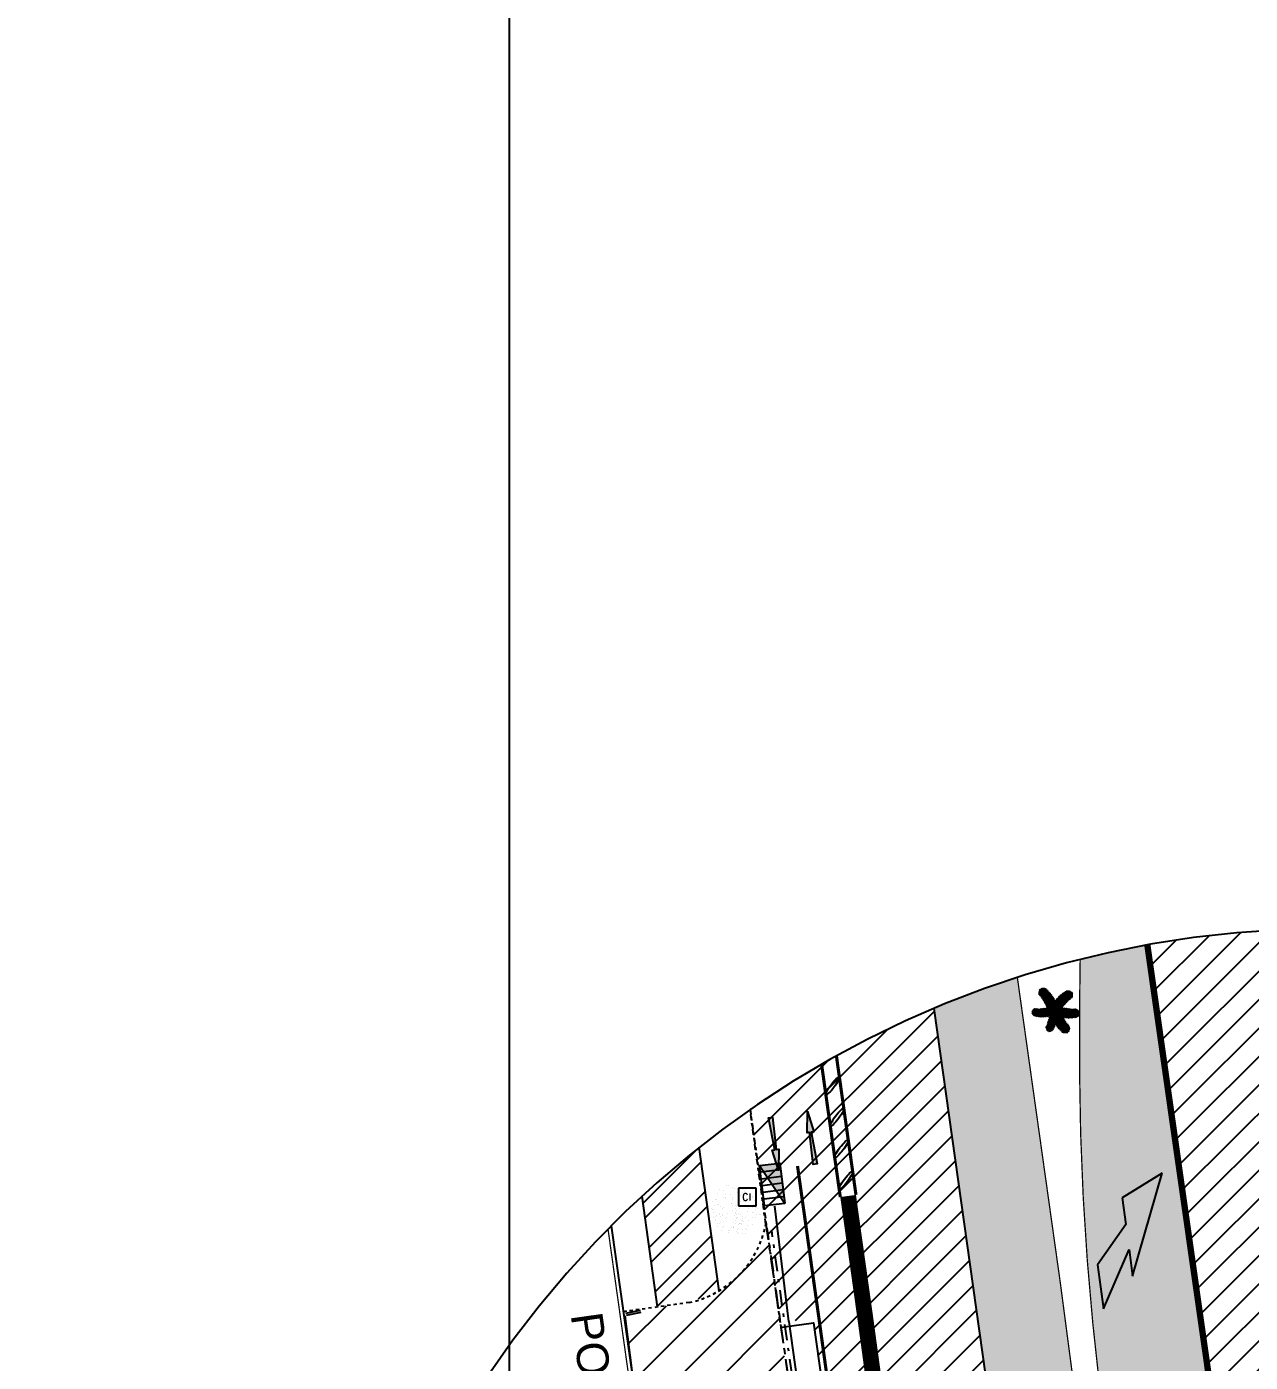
# Model space of a CAD drawing. Extents: x 352140 to 354978, y 6304672 to 6307963.
# Drawn here: x 352684.76 to 352723.38, y 6306057.68 to 6306099.85 of the extents above; entities that cross this region are included whole.
import ezdxf

# ---------------------------------------------------------------- set-up
doc = ezdxf.new("R2010")
doc.units = 0
for name, pattern in [('1-1', [2, 1, -1]), ('3-5', [8, 3, -5]), ('CENTER', [50.8, 31.75, -6.35, 6.35, -6.35]), ('CONTINUA', [0]), ('DASHDOT', [1, 0.5, -0.25, 0, -0.25]), ('DASHED', [19.05, 12.7, -6.35]), ('HIDDEN', [9.525, 6.35, -3.175]), ('JPG_DASHDOT', [1, 0.5, -0.25, 0, -0.25]), ('PHANTOM2', [1.25, 0.625, -0.125, 0.125, -0.125, 0.125, -0.125])]:
    doc.linetypes.add(name, pattern=pattern)
doc.layers.get('0').update_dxf_attribs({"linetype": 'CONTINUOUS'})
for name, color, linetype in [('00_Demarcacion Existente', 252, 'CONTINUOUS'), ('02_Geo ext_Acotamiento', 7, 'CONTINUOUS'), ('1-ACCESOS', 212, 'CONTINUOUS'), ('1-coordenadas', 8, 'CONTINUOUS'), ('1-SOLERA REBAJADA', 7, 'CONTINUOUS'), ('1-TEXTOS', 7, 'CONTINUOUS'), ('2-ACHURADO PAVIMENTO HORMIGON 3', 8, 'CONTINUOUS'), ('jpg-SOLERAS', 2, 'DASHDOT'), ('LE_proyección abajo', 4, 'HIDDEN'), ('Lot_00-LINEA CIERRO', 220, 'CONTINUOUS'), ('Lot_00-LINEA OFICIAL', 5, 'CONTINUOUS'), ('Lot_ACERAS', 252, 'CONTINUOUS'), ('Lot_ARBOL', 252, 'CONTINUOUS'), ('Lot_ET 2_ 3-PAV EXT SOLERAS PLINTO 15', 1, 'CONTINUOUS'), ('Lot_ET1_ 8-DEM EXT CICLOVIA SEPARADOR', 210, 'CONTINUOUS'), ('Lot_ET1_ 8-DEM EXT DEMARCACION CICLOVIA', 210, 'CONTINUOUS'), ('Lot_EXISTENTE', 252, 'CONTINUOUS'), ('Lot_jpg-SOLERAS', 7, 'DASHDOT'), ('Lot_LINEA-CIERROS', 2, 'CONTINUOUS'), ('Lot_PALMERA', 252, 'CONTINUOUS'), ('Lot_SOL.REBAJADAS', 7, 'HIDDEN'), ('Lot_SOLERAS', 2, 'DASHDOT'), ('Lot_TOPO-HATCH HORMIGON', 250, 'CONTINUOUS'), ('Lot_TOPO-hatch veredas', 250, 'CONTINUOUS'), ('TOP-URB-SOLERAS', 2, 'JPG_DASHDOT'), ('Z-CR', 253, 'CONTINUOUS')]:
    doc.layers.add(name, color=color, linetype=linetype)
doc.styles.add('A', font='arial.ttf', dxfattribs={"height": 2})
doc.styles.add('ROMANS', font='romans.shx', dxfattribs={"width": 0.75})
doc.dimstyles.new('Principal', dxfattribs={"dimscale": 0, "dimtxt": 2, "dimasz": 2, "dimexe": 1, "dimexo": 1, "dimtad": 1, "dimrnd": 0.05, "dimzin": 1, "dimtxsty": 'ROMANS', "dimcen": 2.5, "dimclrt": 2, "dimaunit": 2, "dimadec": 0, "dimazin": 0, "dimtfac": 1, "dimtmove": 0, "dimatfit": 3, "dimfxl": 1, "dimfxlon": 1, "dimarcsym": 0})
pattern_1 = [(45, (-167.09345, -618.2675), (-0.449012806053, 0.449012806053), [])]

# ---------------------------------------------------------------- blocks, each defined once
blk = doc.blocks.new('COORDENADAS')
at = {"layer": '1-coordenadas'}
blk.add_line((520, -900.625), (520, -0.625), dxfattribs=at)
blk = doc.blocks.new('CR')
at = {"layer": 'Z-CR', "color": 9, "true_color": 0xbdbdbd}
for p, q in [((-1.12, 1.12), (-1.12, -1.12)), ((1.12, 1.12), (-1.12, 1.12)), ((1.12, -1.12), (1.12, 1.12)), ((-1.12, -1.12), (1.12, -1.12))]:
    blk.add_line(p, q, dxfattribs=at)
at = {"layer": 'Z-CR', "color": 9, "true_color": 0xbdbdbd, "style": 'ROMANS'}
blk.add_text('CI', height=0.9, dxfattribs=at).set_placement((-0.65, -0.45))
blk = doc.blocks.new('Lot_SUM')
h = blk.add_hatch(color=256)
h.paths.add_polyline_path([(-0.427, -0.32), (-0.427, -0.213), (-0.64, -0.32)])
h.paths.add_polyline_path([(-0.213, -0.107), (-0.427, -0.213), (-0.427, -0.32), (-0.213, -0.32)])
h.paths.add_polyline_path([(0, -0.32), (0, 0), (-0.213, -0.107), (-0.213, -0.32)])
h.paths.add_polyline_path([(0.213, 0.107), (0, 0), (0, -0.32), (0.213, -0.32)])
h.paths.add_polyline_path([(0.213, -0.32), (0.427, -0.32), (0.427, 0.213), (0.213, 0.107)])
h.paths.add_polyline_path([(0.64, 0.32), (0.427, 0.213), (0.427, -0.32), (0.64, -0.32)])
for p, q in [((0.64, 0.32), (-0.64, -0.32)), ((-0.427, -0.32), (-0.427, 0.32)), ((-0.213, -0.32), (-0.213, 0.32)), ((0, -0.32), (0, 0.32)), ((0.213, -0.32), (0.213, 0.32)), ((0.427, -0.32), (0.427, 0.32))]:
    blk.add_line(p, q)
blk.add_lwpolyline([(-0.64, -0.32), (-0.64, 0.32), (0.64, 0.32), (0.64, -0.32)], close=True)
blk = doc.blocks.new('Lot_CG_T25')
for p, q in [((-0.0405, 0.0882), (-0.0668, 0.0961)), ((-0.0361, 0.0808), (-0.0659, 0.0914)), ((-0.0433, 0.0927), (-0.0649, 0.1007)), ((-0.0337, 0.0766), (-0.0635, 0.0876)), ((-0.0466, 0.0977), (-0.0634, 0.1056)), ((-0.0303, 0.0701), (-0.0611, 0.0836)), ((-0.0511, 0.1042), (-0.0598, 0.1113)), ((-0.0278, 0.0651), (-0.0584, 0.0788)), ((-0.025, 0.059), (-0.055, 0.0724)), ((-0.0517, 0.1047), (-0.0532, 0.1167)), ((-0.0485, 0.1005), (-0.0461, 0.1192)), ((-0.0451, 0.0955), (-0.0408, 0.1196)), ((-0.0426, 0.0917), (-0.0351, 0.1186)), ((-0.0395, 0.0866), (-0.0317, 0.1172)), ((-0.0368, 0.082), (-0.0263, 0.114)), ((-0.0335, 0.0761), (-0.0221, 0.1088)), ((-0.0306, 0.0707), (-0.0182, 0.1035)), ((-0.0292, 0.0679), (-0.0141, 0.0975)), ((-0.026, 0.0611), (-0.0112, 0.0929)), ((-0.0234, 0.0554), (-0.0088, 0.089)), ((-0.021, 0.0498), (-0.0058, 0.0837)), ((-0.0181, 0.0424), (-0.0034, 0.0792)), ((-0.0157, 0.0357), (-0.0003, 0.0729)), ((-0.0135, 0.0289), (0.0022, 0.0673)), ((0.0306, 0.0303), (0.0363, 0.0665)), ((0.0356, 0.0344), (0.0416, 0.0699)), ((0.0414, 0.0387), (0.0456, 0.0722)), ((0.0459, 0.042), (0.0505, 0.0749)), ((0.0506, 0.0452), (0.0542, 0.0768)), ((0.0563, 0.0489), (0.0586, 0.079)), ((0.0587, 0.0504), (0.0646, 0.0817)), ((0.0635, 0.0532), (0.0702, 0.0839)), ((0.0688, 0.0562), (0.0759, 0.086)), ((0.0731, 0.0585), (0.0817, 0.0859)), ((0.078, 0.0609), (0.0849, 0.0853)), ((0.0818, 0.0627), (0.0899, 0.0834)), ((0.0867, 0.065), (0.0938, 0.0806)), ((0.0906, 0.0666), (0.1007, 0.0679)), ((0.0912, 0.0667), (0.0981, 0.0753)), ((-0.1018, 0.0081), (-0.1159, 0.0018)), ((-0.1058, 0.0096), (-0.1156, 0.008)), ((-0.0971, 0.0066), (-0.115, -0.0024)), ((-0.1053, 0.0093), (-0.1129, 0.0145)), ((-0.0935, 0.0055), (-0.1129, -0.0066)), ((-0.0888, 0.0042), (-0.111, -0.009)), ((-0.0991, 0.0072), (-0.1092, 0.0186)), ((-0.0845, 0.0031), (-0.1072, -0.0125)), ((-0.0945, 0.0058), (-0.1058, 0.0209)), ((-0.0903, 0.0046), (-0.1025, 0.0234)), ((-0.0792, 0.0019), (-0.1022, -0.0145)), ((-0.0834, 0.0029), (-0.0987, 0.0238)), ((-0.0743, 0.0009), (-0.0971, -0.0164)), ((-0.0796, 0.002), (-0.0951, 0.0228)), ((-0.0718, 0.0004), (-0.0915, -0.0183)), ((-0.0738, 0.0008), (-0.0914, 0.0218)), ((-0.0692, 0), (-0.087, 0.0208)), ((-0.0638, -0.0008), (-0.0813, 0.0196)), ((-0.0588, -0.0015), (-0.0752, 0.0186)), ((-0.0545, -0.0019), (-0.0709, 0.018)), ((-0.0482, -0.0024), (-0.0675, 0.0177)), ((-0.0434, -0.0027), (-0.0631, 0.0173)), ((-0.0396, -0.0028), (-0.059, 0.017)), ((-0.0351, -0.0029), (-0.0556, 0.0169)), ((-0.0225, 0.0534), (-0.0517, 0.0657)), ((-0.0205, 0.0485), (-0.0496, 0.0609)), ((-0.031, -0.0029), (-0.0496, 0.0168)), ((-0.0177, 0.0412), (-0.0479, 0.057)), ((-0.0157, 0.0357), (-0.046, 0.052)), ((-0.0264, -0.0028), (-0.0451, 0.0168)), ((-0.0143, 0.0313), (-0.0442, 0.0473)), ((-0.0127, 0.0261), (-0.0429, 0.0433)), ((-0.0113, 0.0213), (-0.0407, 0.0364)), ((-0.0098, 0.0158), (-0.0393, 0.031)), ((-0.0222, -0.0026), (-0.0393, 0.0171)), ((-0.0086, 0.0109), (-0.0376, 0.0241)), ((-0.0075, 0.006), (-0.0363, 0.0181)), ((-0.0063, -0.0001), (-0.0353, 0.0125)), ((-0.0181, -0.0023), (-0.0343, 0.0175)), ((-0.0051, -0.0069), (-0.034, 0.0038)), ((-0.013, -0.0019), (-0.0297, 0.018)), ((-0.0037, 0.006), (-0.025, -0.016)), ((-0.0028, 0.0005), (-0.0234, -0.0261)), ((-0.0075, -0.0012), (-0.0225, 0.019)), ((-0.0119, 0.0235), (0.0054, 0.0594)), ((-0.0104, 0.0181), (0.0076, 0.0534)), ((-0.0092, 0.0134), (0.0101, 0.0456)), ((-0.0077, 0.0068), (0.012, 0.0387)), ((-0.0066, 0.0016), (0.0139, 0.0303)), ((-0.0057, -0.0033), (0.0153, 0.023)), ((0.0008, 0.001), (-0.0054, 0.0281)), ((-0.0047, -0.0089), (0.0167, 0.0129)), ((-0.0034, 0.004), (0.0257, -0.0063)), ((0.0042, 0.0049), (0.0005, 0.0352)), ((0.0021, 0.0024), (0.0295, -0.0031)), ((0.0028, -0.0015), (0.0264, 0.0136)), ((0.0073, 0.0082), (0.005, 0.0402)), ((0.0062, 0.0071), (0.0347, 0.0031)), ((0.0083, -0.0043), (0.0334, 0.0097)), ((0.0101, 0.0112), (0.0381, 0.0069)), ((0.0106, 0.0118), (0.0105, 0.0458)), ((0.0132, 0.0145), (0.042, 0.011)), ((0.0134, -0.0068), (0.038, 0.0074)), ((0.0149, 0.0162), (0.0153, 0.0502)), ((0.0165, 0.0177), (0.0466, 0.0155)), ((0.0176, -0.0087), (0.0431, 0.005)), ((0.018, 0.0192), (0.0209, 0.0551)), ((0.0202, 0.0213), (0.0502, 0.0189)), ((0.0218, 0.0227), (0.0254, 0.0587)), ((0.0218, -0.0105), (0.049, 0.0024)), ((0.0236, 0.0243), (0.0552, 0.0233)), ((0.0256, 0.0261), (0.0317, 0.0633)), ((0.0265, -0.0125), (0.0537, 0.0005)), ((0.0273, 0.0276), (0.0581, 0.0257)), ((0.0306, 0.0303), (0.0617, 0.0286)), ((0.0347, 0.0337), (0.0656, 0.0315)), ((0.0403, 0.038), (0.0687, 0.0337)), ((0.0442, 0.0408), (0.0727, 0.0364)), ((0.0488, 0.044), (0.0784, 0.0401)), ((0.0539, 0.0474), (0.0841, 0.0434)), ((0.0582, 0.0501), (0.0884, 0.0459)), ((0.0639, 0.0534), (0.0922, 0.0478)), ((0.0677, 0.0556), (0.0959, 0.0497)), ((0.0747, 0.0592), (0.0988, 0.0528)), ((0.079, 0.0614), (0.0996, 0.0573)), ((0.0839, 0.0637), (0.1007, 0.0618)), ((-0.0657, -0.0005), (-0.0872, -0.0195)), ((-0.0606, -0.0012), (-0.0836, -0.0205)), ((-0.0557, -0.0018), (-0.0787, -0.0216)), ((-0.0491, -0.0024), (-0.0746, -0.0224)), ((-0.0434, -0.0027), (-0.069, -0.0234)), ((-0.0375, -0.0029), (-0.064, -0.0241)), ((-0.0329, -0.0029), (-0.057, -0.0248)), ((-0.0309, -0.064), (-0.0552, -0.0731)), ((-0.0287, -0.0603), (-0.0528, -0.0695)), ((-0.0283, -0.0028), (-0.0519, -0.0251)), ((-0.0262, -0.0557), (-0.05, -0.0648)), ((-0.0241, -0.0514), (-0.0472, -0.0597)), ((-0.0223, -0.0477), (-0.0453, -0.0561)), ((-0.0244, -0.0027), (-0.0452, -0.0252)), ((-0.0199, -0.0423), (-0.0439, -0.0532)), ((-0.0181, -0.0381), (-0.0421, -0.0493)), ((-0.0168, -0.0348), (-0.0406, -0.0458)), ((-0.0154, -0.0308), (-0.0394, -0.0428)), ((-0.0188, -0.0024), (-0.0393, -0.0251)), ((-0.0141, -0.0272), (-0.0374, -0.0375)), ((-0.0127, -0.023), (-0.0361, -0.0335)), ((-0.0116, -0.0193), (-0.0345, -0.0282)), ((-0.0105, -0.0155), (-0.0332, -0.0236)), ((-0.0145, -0.002), (-0.0323, -0.0247)), ((-0.0093, -0.0109), (-0.0322, -0.0194)), ((-0.0311, -0.0645), (-0.0229, -0.0903)), ((-0.0081, -0.0057), (-0.0309, -0.0127)), ((-0.0299, -0.0624), (-0.0195, -0.0858)), ((-0.0271, -0.0573), (-0.017, -0.0825)), ((-0.0104, -0.0016), (-0.0262, -0.0241)), ((-0.0249, -0.053), (-0.015, -0.0795)), ((-0.0228, -0.0488), (-0.0125, -0.0755)), ((-0.0018, -0.0045), (-0.022, -0.0333)), ((-0.0203, -0.0431), (-0.0105, -0.0722)), ((-0.0006, -0.0097), (-0.0199, -0.0417)), ((-0.0181, -0.0381), (-0.0078, -0.0674)), ((-0.0058, -0.001), (-0.018, -0.0229)), ((0.001, -0.0163), (-0.018, -0.0486)), ((-0.0161, -0.033), (-0.0056, -0.0632)), ((0.0022, -0.0209), (-0.0154, -0.0564)), ((-0.0146, -0.0289), (-0.0028, -0.0573)), ((-0.0133, -0.0247), (-0.0009, -0.0527)), ((0.0038, -0.0263), (-0.0132, -0.0623)), ((-0.0121, -0.0212), (0.0013, -0.0468)), ((-0.0107, -0.0162), (0.0031, -0.0416)), ((0.0055, -0.0317), (-0.0099, -0.0702)), ((-0.0096, -0.0122), (0.005, -0.0352)), ((-0.0087, -0.0084), (0.0063, -0.0296)), ((-0.0077, -0.0042), (0.0079, -0.0219)), ((0.0077, -0.0384), (-0.0073, -0.0758)), ((0.0102, -0.0451), (-0.0042, -0.082)), ((-0.0021, -0.0027), (0.027, -0.0151)), ((0.0132, -0.0525), (-0.0017, -0.0865)), ((-0.0008, -0.0088), (0.0281, -0.0206)), ((0.0003, -0.0137), (0.0294, -0.0267)), ((0.0011, -0.0006), (0.0051, -0.0281)), ((0.0156, -0.0581), (0.0013, -0.0918)), ((0.0016, -0.0186), (0.0312, -0.0335)), ((0.0031, -0.0241), (0.0327, -0.0388)), ((0.0182, -0.0638), (0.0038, -0.0957)), ((0.0046, -0.0289), (0.035, -0.0458)), ((0.0057, -0.003), (0.0132, -0.0326)), ((0.0062, -0.0341), (0.0364, -0.0497)), ((0.0077, -0.0384), (0.0381, -0.0544)), ((0.0098, -0.0051), (0.0192, -0.0357)), ((0.0098, -0.044), (0.0402, -0.0594)), ((0.0126, -0.0512), (0.0418, -0.0632)), ((0.0141, -0.0071), (0.0264, -0.0389)), ((0.0147, -0.056), (0.044, -0.068)), ((0.0172, -0.0616), (0.0474, -0.0748)), ((0.0198, -0.0097), (0.0324, -0.0413)), ((0.0238, -0.0114), (0.0394, -0.0438)), ((0.0285, -0.0133), (0.0449, -0.0455)), ((0.0308, -0.0141), (0.0599, -0.0017)), ((0.0333, -0.0151), (0.0525, -0.0476)), ((0.0355, -0.0158), (0.0635, -0.0029)), ((0.0395, -0.0172), (0.0678, -0.0043)), ((0.0395, -0.0172), (0.0579, -0.0488)), ((0.0445, -0.0188), (0.0726, -0.0056)), ((0.0456, -0.0191), (0.0641, -0.0501)), ((0.0513, -0.0208), (0.0763, -0.0066)), ((0.0526, -0.0211), (0.0687, -0.0508)), ((0.056, -0.022), (0.081, -0.0077)), ((0.058, -0.0225), (0.0742, -0.0516)), ((0.0614, -0.0233), (0.0876, -0.009)), ((0.0635, -0.0238), (0.0784, -0.052)), ((0.0674, -0.0246), (0.0941, -0.0101)), ((0.0702, -0.0252), (0.0832, -0.0524)), ((0.0724, -0.0256), (0.099, -0.0107)), ((0.073, -0.0257), (0.0898, -0.0527)), ((0.0785, -0.0266), (0.0959, -0.0528)), ((0.079, -0.0267), (0.1032, -0.0112)), ((0.0833, -0.0273), (0.1074, -0.0116)), ((0.0845, -0.0274), (0.1019, -0.0527)), ((0.0893, -0.028), (0.1072, -0.0505)), ((0.0911, -0.0282), (0.1112, -0.0135)), ((0.0947, -0.0285), (0.1101, -0.0488)), ((0.0959, -0.0286), (0.1136, -0.0174)), ((0.0989, -0.0288), (0.114, -0.0452)), ((0.1013, -0.029), (0.1162, -0.0211)), ((0.1044, -0.0291), (0.1166, -0.0412)), ((0.1085, -0.0293), (0.1184, -0.0269)), ((0.1092, -0.0291), (0.1187, -0.0347)), ((-0.0395, -0.0775), (-0.0601, -0.0825)), ((-0.0357, -0.072), (-0.0592, -0.079)), ((-0.0418, -0.0809), (-0.0588, -0.0862)), ((-0.0446, -0.0846), (-0.0579, -0.09)), ((-0.0338, -0.0689), (-0.0572, -0.0761)), ((-0.0484, -0.0895), (-0.0554, -0.0945)), ((-0.0488, -0.0898), (-0.0505, -0.099)), ((-0.0462, -0.0867), (-0.0451, -0.1012)), ((-0.0434, -0.083), (-0.0411, -0.1017)), ((-0.0413, -0.0801), (-0.0366, -0.1012)), ((-0.0386, -0.0763), (-0.0339, -0.1003)), ((-0.0363, -0.0729), (-0.0296, -0.098)), ((-0.0335, -0.0685), (-0.0262, -0.0942)), ((0.0215, -0.0705), (0.0067, -0.1002)), ((0.023, -0.0733), (0.0109, -0.1062)), ((0.0259, -0.0787), (0.0149, -0.1115)), ((0.0292, -0.0845), (0.0191, -0.1166)), ((0.0201, -0.0677), (0.0508, -0.0811)), ((0.0227, -0.0727), (0.0536, -0.0858)), ((0.032, -0.0891), (0.0245, -0.1198)), ((0.0262, -0.0791), (0.056, -0.0898)), ((0.0352, -0.0941), (0.028, -0.1211)), ((0.0285, -0.0833), (0.0585, -0.0937)), ((0.033, -0.0907), (0.0594, -0.0983)), ((0.0378, -0.098), (0.0337, -0.1221)), ((0.0359, -0.0952), (0.0576, -0.103)), ((0.0412, -0.1029), (0.039, -0.1217)), ((0.0392, -0.1001), (0.0561, -0.1078)), ((0.0439, -0.1066), (0.0526, -0.1135)), ((0.0444, -0.1071), (0.046, -0.1191))]:
    blk.add_line(p, q)
for centre, radius, start, end in [((-0.2644, -0.0493), 0.2628, 8.54395, 38.29064), ((0.1829, -0.1538), 0.2389, 110.1895, 139.93619), ((-0.034, 0.2122), 0.2151, 248.09958, 277.84628), ((0.2555, 0.0492), 0.2628, 189.1509, 218.8976), ((-0.2064, 0.0381), 0.2031, 318.53906, 348.28576), ((0.1148, 0.2096), 0.2389, 241.29204, 271.03874)]:
    blk.add_arc(centre, radius, start, end)
blk = doc.blocks.new('Lot_PALMERA')
at = {"xscale": 6.349999999999995, "yscale": 6.349999999999995, "zscale": 6.349999999999995, "rotation": 9.54000000000003}
blk.add_blockref('Lot_CG_T25', (0.01, 0.019), dxfattribs=at)
blk = doc.blocks.new('Lot_Arbol-Existente')
at = {"const_width": 0.001}
for points in [[(-0.254, 0.518), (-0.335, 0.53), (-0.444, 0.564), (-0.518, 0.618), (-0.573, 0.658), (-0.661, 0.706), (-0.79, 0.747), (-0.919, 0.808), (-1.013, 0.828), (-1.169, 0.848), (-1.325, 0.889), (-1.376, 0.916)], [(-1.053, 0.833), (-1.095, 0.862), (-1.149, 0.95), (-1.176, 0.97), (-1.217, 0.997), (-1.291, 1.032)], [(-0.677, 0.711), (-0.716, 0.723), (-0.742, 0.835), (-0.756, 0.916), (-0.844, 0.97), (-0.925, 1.011), (-1.047, 1.079), (-1.108, 1.174), (-1.108, 1.174), (-1.132, 1.203)], [(-0.293, 0.821), (-0.369, 0.814), (-0.424, 0.875), (-0.471, 0.943), (-0.546, 0.997), (-0.627, 1.058), (-0.681, 1.106), (-0.722, 1.119), (-0.776, 1.126), (-0.881, 1.13), (-0.973, 1.153)], [(-0.844, 0.97), (-0.844, 1.018), (-0.858, 1.052), (-0.864, 1.079), (-0.885, 1.14), (-0.905, 1.207), (-0.939, 1.302), (-0.967, 1.338)], [(-0.764, 1.125), (-0.796, 1.201), (-0.81, 1.221), (-0.824, 1.248), (-0.844, 1.309), (-0.864, 1.35), (-0.864, 1.35)], [(-0.383, 1.194), (-0.525, 1.194), (-0.566, 1.235), (-0.668, 1.268), (-0.702, 1.289)], [(-0.023, 0.016), (-0.149, 0.269), (-0.262, 0.536), (-0.29, 0.789), (-0.318, 1.07), (-0.458, 1.337), (-0.697, 1.491)], [(0.003, 0.028), (-0.073, 0.179), (-0.179, 0.406), (-0.241, 0.53), (-0.268, 0.734), (-0.29, 0.992), (-0.299, 1.072), (-0.455, 1.351), (-0.508, 1.431), (-0.517, 1.533), (-0.481, 1.573)], [(-0.306, 0.949), (-0.227, 1.024), (-0.213, 1.248), (-0.193, 1.363), (-0.159, 1.445), (-0.146, 1.479)], [(-0.196, 1.349), (-0.213, 1.418), (-0.247, 1.479), (-0.254, 1.512), (-0.247, 1.546), (-0.227, 1.587), (-0.229, 1.628)], [(0.212, 0.919), (0.187, 0.997), (0.139, 1.065), (0.126, 1.106), (0.078, 1.207), (0.024, 1.296), (-0.023, 1.343), (-0.064, 1.404), (-0.091, 1.458), (-0.146, 1.526), (-0.154, 1.635)], [(-0.051, 0.136), (0.017, 0.286), (0.071, 0.482), (0.146, 0.672), (0.092, 0.767), (0.085, 0.896)], [(-0.032, 1.356), (0.024, 1.465), (0.051, 1.546), (0.051, 1.607), (0.051, 1.639), (0.051, 1.639)], [(0.091, 0.787), (0.166, 0.869), (0.275, 0.991), (0.309, 1.072), (0.363, 1.133), (0.377, 1.16)], [(0.289, 1.208), (0.234, 1.35), (0.227, 1.411), (0.2, 1.492), (0.166, 1.526), (0.126, 1.601), (0.112, 1.635)], [(0.142, 0.679), (0.316, 0.808), (0.478, 0.963), (0.6, 1.045), (0.655, 1.126), (0.716, 1.207), (0.77, 1.248)], [(0.217, 1.441), (0.261, 1.506), (0.302, 1.553), (0.334, 1.601), (0.326, 1.589)], [(0.294, 1.036), (0.302, 1.119), (0.288, 1.201), (0.295, 1.316), (0.329, 1.445), (0.356, 1.492), (0.377, 1.54), (0.378, 1.591)], [(0.304, 1.351), (0.404, 1.39), (0.404, 1.39), (0.472, 1.465), (0.512, 1.472), (0.512, 1.472), (0.553, 1.492), (0.593, 1.52)], [(0.321, 0.253), (0.356, 0.313), (0.444, 0.442), (0.539, 0.503), (0.621, 0.55), (0.695, 0.591), (0.783, 0.706), (0.831, 0.767), (0.892, 0.835), (0.946, 0.889)], [(0.535, 1.001), (0.58, 1.099), (0.607, 1.174), (0.648, 1.296), (0.695, 1.336), (0.709, 1.404), (0.742, 1.45)], [(0.698, 0.594), (0.743, 0.706), (0.817, 0.984), (0.851, 1.072), (0.885, 1.167), (0.899, 1.235)], [(0.851, 0.789), (0.878, 0.869), (0.912, 0.943), (0.946, 1.031), (0.987, 1.106), (1.014, 1.153), (1.052, 1.235), (1.049, 1.227)], [(0.938, 1.009), (1.028, 1.052), (1.109, 1.092), (1.161, 1.129)], [(1.028, 1.052), (1.076, 1.076), (1.15, 1.038), (1.211, 1.024), (1.247, 1.03), (1.236, 1.029)], [(1.041, 0.661), (1.258, 0.835), (1.322, 0.929), (1.322, 0.929)], [(-0.933, 0.136), (-1.095, 0.123), (-1.224, 0.137), (-1.312, 0.116), (-1.447, 0.082), (-1.481, 0.089), (-1.57, 0.089), (-1.664, 0.096), (-1.664, 0.096)], [(-1.224, 0.137), (-1.23, 0.082), (-1.271, 0.062), (-1.312, 0.028), (-1.386, -0.019), (-1.407, -0.04), (-1.454, -0.134), (-1.502, -0.182), (-1.563, -0.209), (-1.651, -0.256)], [(-1.435, 0.086), (-1.563, 0.008), (-1.647, -0.013), (-1.644, -0.012)], [(-0.206, -0.004), (-0.363, 0.055), (-0.491, 0.082), (-0.695, 0.116), (-0.769, 0.116), (-0.878, 0.13), (-0.939, 0.137), (-0.966, 0.171), (-1.027, 0.232), (-1.156, 0.293), (-1.264, 0.347), (-1.325, 0.374), (-1.4, 0.387), (-1.536, 0.387), (-1.598, 0.413)], [(-1.382, 0.384), (-1.447, 0.428), (-1.495, 0.455), (-1.515, 0.476), (-1.542, 0.482), (-1.576, 0.493)], [(-1.204, 0.724), (-1.264, 0.699), (-1.346, 0.672), (-1.427, 0.652), (-1.518, 0.653), (-1.549, 0.638)], [(-0.477, 0.588), (-0.559, 0.577), (-0.702, 0.57), (-0.702, 0.57), (-0.885, 0.55), (-0.912, 0.564), (-1.02, 0.55), (-1.142, 0.537), (-1.305, 0.489), (-1.305, 0.489), (-1.427, 0.509), (-1.536, 0.509)], [(-0.842, 0.771), (-1.02, 0.74), (-1.02, 0.74), (-1.136, 0.719), (-1.244, 0.726), (-1.305, 0.733), (-1.393, 0.733), (-1.427, 0.74), (-1.474, 0.746)], [(-1.109, 0.54), (-1.171, 0.528), (-1.189, 0.523), (-1.224, 0.476), (-1.264, 0.442), (-1.332, 0.415), (-1.38, 0.384), (-1.427, 0.36), (-1.468, 0.32)], [(-0.023, 0.016), (-0.532, -0.039), (-0.812, -0.165), (-0.914, -0.314), (-1.051, -0.528), (-1.254, -0.689), (-1.415, -0.821)], [(-0.856, 0.019), (-0.911, 0.04), (-0.927, 0.053), (-0.955, 0.067), (-0.998, 0.078), (-1.034, 0.092), (-1.061, 0.108), (-1.173, 0.168)], [(-0.667, 0.037), (-0.731, 0.034), (-0.818, 0.026), (-0.864, 0.018), (-0.949, -0.001), (-0.96, -0.007), (-1.047, -0.015), (-1.154, -0.039)], [(-0.558, 0.094), (-0.586, 0.069), (-0.634, 0.049), (-0.708, 0.021), (-0.735, 0.008), (-0.844, -0.026), (-0.844, -0.026)], [(-0.534, -0.04), (-0.564, -0.018), (-0.621, 0.018), (-0.647, 0.044), (-0.662, 0.038), (-0.695, 0.067), (-0.728, 0.075)], [(0.003, 0.028), (0.188, 0.12), (0.323, 0.256), (0.579, 0.362), (0.863, 0.359), (1.242, 0.227), (1.384, 0.023), (1.542, -0.058), (1.6, -0.071)], [(0.025, 0.003), (0.204, 0.107), (0.333, 0.24), (0.572, 0.346), (0.847, 0.346), (1.232, 0.217), (1.374, 0.023), (1.465, -0.08), (1.529, -0.219), (1.591, -0.239)], [(0.025, 0.003), (0.106, -0.029), (0.199, -0.071), (0.264, -0.104)], [(0.133, -0.064), (0.215, -0.007), (0.272, 0.009), (0.364, 0.024), (0.416, 0.029), (0.437, 0.029)], [(0.26, 0.165), (0.354, 0.173), (0.426, 0.142), (0.519, 0.137), (0.601, 0.148), (0.679, 0.148)], [(0.272, 0.009), (0.4, 0.003), (0.498, -0.012), (0.529, -0.012)], [(0.483, 0.139), (0.586, 0.178), (0.689, 0.199), (0.771, 0.215), (0.859, 0.22)], [(0.689, 0.199), (0.843, 0.158), (0.926, 0.142), (1.019, 0.142), (1.091, 0.132)], [(0.699, 0.596), (0.783, 0.611), (0.865, 0.618), (0.939, 0.631), (1.055, 0.665), (1.129, 0.713), (1.224, 0.767), (1.272, 0.78), (1.397, 0.806)], [(0.797, -0.079), (0.818, -0.002), (0.843, 0.019), (0.921, 0.055), (0.962, 0.075)], [(0.863, 0.359), (0.947, 0.41), (1.013, 0.441), (1.122, 0.498), (1.163, 0.523), (1.297, 0.554)], [(1.091, 0.482), (1.183, 0.498), (1.353, 0.498), (1.426, 0.498), (1.462, 0.503)], [(1.225, 0.538), (1.278, 0.591), (1.353, 0.665), (1.387, 0.706), (1.431, 0.742), (1.429, 0.747)], [(1.234, 0.229), (1.369, 0.276), (1.405, 0.302), (1.482, 0.328), (1.503, 0.343), (1.566, 0.359), (1.596, 0.364)], [(1.28, 0.171), (1.312, 0.178), (1.379, 0.189), (1.426, 0.194), (1.472, 0.194), (1.534, 0.184), (1.554, 0.184)], [(1.292, 0.498), (1.348, 0.462), (1.441, 0.431), (1.498, 0.42), (1.553, 0.414)], [(1.348, 0.498), (1.426, 0.539), (1.505, 0.569)], [(1.379, 0.189), (1.436, 0.173), (1.513, 0.148), (1.544, 0.132), (1.599, 0.128)], [(1.405, 0.302), (1.482, 0.287), (1.508, 0.287), (1.578, 0.297), (1.578, 0.296)], [(1.46, -0.016), (1.549, 0.003), (1.602, -0.007), (1.621, -0.007)], [(-0.801, -0.16), (-0.898, -0.175), (-0.959, -0.162), (-1.068, -0.148), (-1.068, -0.148), (-1.169, -0.134), (-1.237, -0.107), (-1.38, -0.087), (-1.502, -0.08), (-1.643, -0.103), (-1.644, -0.087)], [(-0.989, -0.431), (-1.102, -0.433), (-1.169, -0.412), (-1.169, -0.412), (-1.264, -0.426), (-1.359, -0.426), (-1.447, -0.426), (-1.505, -0.423), (-1.624, -0.419)], [(-1.129, -0.14), (-1.176, -0.162), (-1.325, -0.223), (-1.366, -0.223), (-1.407, -0.243), (-1.495, -0.304), (-1.495, -0.304), (-1.611, -0.326), (-1.612, -0.325)], [(-1.314, -0.218), (-1.325, -0.29), (-1.38, -0.331), (-1.461, -0.385), (-1.509, -0.426), (-1.577, -0.459)], [(-1.251, -0.424), (-1.305, -0.426), (-1.366, -0.48), (-1.366, -0.48), (-1.481, -0.541), (-1.481, -0.541), (-1.54, -0.565)], [(-1.147, -0.605), (-1.23, -0.616), (-1.292, -0.609), (-1.332, -0.602), (-1.386, -0.602), (-1.414, -0.602), (-1.468, -0.609), (-1.52, -0.616)], [(0.018, -0.024), (-0.276, -0.038), (-0.513, -0.061), (-0.79, -0.175), (-1.042, -0.546), (-1.233, -0.697), (-1.261, -0.828), (-1.227, -0.914), (-1.261, -1.034)], [(-0.424, -0.414), (-0.568, -0.45), (-0.753, -0.537), (-0.893, -0.743), (-0.929, -0.753), (-0.975, -0.779), (-1.078, -0.841)], [(-1.042, -0.546), (-0.99, -0.645), (-1.001, -0.723), (-0.975, -0.779), (-0.996, -0.846), (-0.975, -0.898), (-0.975, -0.959)], [(-0.903, -0.174), (-0.949, -0.2), (-0.974, -0.228), (-0.985, -0.252), (-0.995, -0.269), (-0.995, -0.282), (-1.012, -0.299)], [(-0.99, -0.645), (-0.934, -0.671), (-0.893, -0.743)], [(-0.598, -0.225), (-0.674, -0.277), (-0.722, -0.297), (-0.79, -0.345), (-0.837, -0.372), (-0.864, -0.378), (-0.935, -0.388)], [(-0.434, -0.563), (-0.537, -0.62), (-0.578, -0.635), (-0.599, -0.635), (-0.661, -0.671), (-0.687, -0.743), (-0.687, -0.79), (-0.702, -0.846), (-0.769, -0.877), (-0.841, -0.913), (-0.882, -0.939)], [(0.018, -0.024), (-0.424, -0.414), (-0.434, -0.563), (-0.501, -0.784), (-0.645, -1.098), (-0.692, -1.212), (-0.774, -1.268), (-0.795, -1.325), (-0.841, -1.392)], [(-0.349, -0.045), (-0.417, -0.094), (-0.464, -0.141), (-0.505, -0.162), (-0.613, -0.236), (-0.593, -0.263), (-0.593, -0.29), (-0.607, -0.324), (-0.668, -0.378), (-0.715, -0.426), (-0.749, -0.453)], [(-0.522, -0.831), (-0.491, -0.907), (-0.491, -0.982), (-0.478, -1.063), (-0.457, -1.124), (-0.437, -1.212), (-0.417, -1.26), (-0.403, -1.293)], [(-0.053, -0.439), (-0.084, -0.563), (-0.094, -0.671), (-0.094, -0.79), (-0.084, -0.944), (-0.084, -1.047), (-0.187, -1.109), (-0.213, -1.176), (-0.228, -1.222), (-0.233, -1.279), (-0.249, -1.346), (-0.259, -1.418), (-0.285, -1.479), (-0.3, -1.526), (-0.316, -1.572)], [(-0.084, -0.563), (-0.14, -0.568), (-0.197, -0.553), (-0.218, -0.517), (-0.269, -0.47), (-0.31, -0.445), (-0.31, -0.445)], [(-0.084, -0.563), (-0.094, -0.671), (-0.125, -0.769), (-0.156, -0.815), (-0.182, -0.867), (-0.223, -0.918), (-0.269, -0.954), (-0.3, -0.975)], [(0.018, -0.024), (-0.249, -0.192)], [(0.018, -0.024), (-0.063, -0.192), (-0.094, -0.203), (-0.187, -0.239), (-0.187, -0.239), (-0.238, -0.295)], [(0.018, -0.024), (-0.053, -0.439), (-0.032, -0.743), (0.04, -0.908), (0.117, -1.068), (0.179, -1.186), (0.189, -1.284), (0.2, -1.382), (0.2, -1.479), (0.163, -1.603)], [(-0.032, -0.743), (0.06, -0.79), (0.097, -0.831), (0.184, -0.887), (0.23, -0.949), (0.277, -0.975), (0.303, -1.006), (0.37, -1.047)], [(-0.016, -0.222), (0.071, -0.295), (0.158, -0.383), (0.194, -0.439), (0.215, -0.506), (0.246, -0.584), (0.282, -0.64), (0.308, -0.697), (0.354, -0.8), (0.4, -0.877)], [(0.018, -0.024), (0.236, -0.1), (0.447, -0.13), (0.653, -0.177), (0.864, -0.285), (1.111, -0.501), (1.204, -0.645), (1.271, -0.707), (1.39, -0.769)], [(0.236, -0.1), (0.297, -0.167), (0.303, -0.259), (0.349, -0.285), (0.38, -0.336), (0.411, -0.398)], [(0.311, -0.703), (0.37, -0.769), (0.431, -0.831), (0.462, -0.867), (0.514, -0.923), (0.56, -0.995), (0.586, -1.037), (0.617, -1.093), (0.653, -1.15)], [(0.447, -0.13), (0.581, -0.079), (0.699, -0.069), (0.797, -0.079), (0.859, -0.074), (0.91, -0.069)], [(0.447, -0.13), (0.483, -0.213), (0.524, -0.28), (0.576, -0.403), (0.503, -0.517), (0.478, -0.568), (0.478, -0.64), (0.488, -0.687)], [(0.576, -0.403), (0.576, -0.403), (0.612, -0.47), (0.632, -0.511), (0.658, -0.558), (0.668, -0.604), (0.673, -0.666), (0.684, -0.692)], [(0.641, -0.526), (0.689, -0.553), (0.807, -0.625), (0.864, -0.671), (0.9, -0.717), (0.88, -0.779), (0.905, -0.815), (0.957, -0.862), (1.003, -0.877)], [(0.653, -0.177), (0.864, -0.187), (0.921, -0.161), (0.952, -0.141), (0.967, -0.12), (0.998, -0.079)], [(0.684, -0.692), (0.72, -0.8), (0.73, -0.882), (0.756, -0.949), (0.761, -1.016), (0.771, -1.068), (0.807, -1.098), (0.838, -1.134), (0.869, -1.176)], [(1.075, -0.414), (1.019, -0.378), (0.993, -0.357), (0.864, -0.285), (0.993, -0.357), (0.864, -0.285)], [(0.864, -0.285), (0.916, -0.45), (0.921, -0.475), (0.936, -0.537), (0.962, -0.573), (1.019, -0.614), (1.039, -0.687)], [(0.88, -0.779), (0.916, -0.825), (0.967, -0.913), (0.988, -0.99), (0.998, -1.032), (1.034, -1.068), (1.055, -1.098)], [(0.948, -0.143), (1.096, -0.125), (1.132, -0.12), (1.287, -0.115), (1.323, -0.105), (1.374, -0.12), (1.415, -0.151), (1.446, -0.167), (1.472, -0.177)], [(1.019, -0.614), (1.096, -0.661), (1.122, -0.697), (1.153, -0.753), (1.163, -0.79)], [(1.111, -0.501), (1.075, -0.414), (1.338, -0.491), (1.379, -0.496)], [(1.075, -0.414), (1.147, -0.367), (1.189, -0.326), (1.204, -0.295), (1.204, -0.295)], [(1.204, -0.645), (1.292, -0.62), (1.348, -0.625), (1.42, -0.635), (1.446, -0.64)], [(1.245, -0.116), (1.323, -0.182), (1.426, -0.218), (1.477, -0.259), (1.513, -0.28), (1.568, -0.319)], [(-0.769, -0.877), (-0.805, -0.944), (-0.82, -0.98), (-0.851, -1.021), (-0.913, -1.052), (-0.944, -1.098), (-0.934, -1.134), (-0.954, -1.165)], [(-0.774, -1.268), (-0.862, -1.274), (-0.882, -1.268), (-0.908, -1.284), (-0.939, -1.31)], [(-0.702, -0.846), (-0.676, -0.908), (-0.661, -0.934), (-0.656, -0.97), (-0.681, -1.011), (-0.666, -1.032), (-0.645, -1.098), (-0.62, -1.104)], [(-0.692, -1.212), (-0.65, -1.294), (-0.599, -1.335), (-0.62, -1.418), (-0.64, -1.454), (-0.65, -1.495)], [(-0.453, -1.141), (-0.485, -1.199), (-0.599, -1.335), (-0.607, -1.366), (-0.607, -1.366)], [(-0.226, -1.215), (-0.288, -1.287), (-0.288, -1.307), (-0.315, -1.354), (-0.342, -1.388), (-0.383, -1.436)], [(-0.223, -0.918), (-0.213, -0.965), (-0.29, -1.14)], [(-0.259, -1.418), (-0.218, -1.449), (-0.187, -1.495), (-0.192, -1.526), (-0.182, -1.562), (-0.161, -1.577)], [(-0.084, -1.047), (-0.048, -1.124), (-0.027, -1.217), (0.009, -1.263), (-0.032, -1.361), (-0.063, -1.433), (-0.037, -1.505), (-0.022, -1.567), (-0.017, -1.618)], [(0.009, -1.263), (0.076, -1.351), (0.102, -1.387), (0.133, -1.449)], [(0.179, -1.186), (0.143, -1.263), (0.107, -1.31), (0.076, -1.351), (0.035, -1.428), (0.035, -1.49)], [(0.2, -1.382), (0.241, -1.392), (0.277, -1.423), (0.339, -1.495), (0.39, -1.536), (0.421, -1.546)], [(0.23, -0.949), (0.303, -1.052), (0.287, -1.124), (0.287, -1.186), (0.282, -1.248), (0.297, -1.294)], [(0.277, -1.423), (0.297, -1.521), (0.313, -1.567)], [(0.287, -1.124), (0.344, -1.186), (0.39, -1.232), (0.437, -1.268), (0.462, -1.325), (0.498, -1.371), (0.519, -1.392), (0.54, -1.413), (0.576, -1.428)], [(0.582, -1.031), (0.581, -1.15), (0.622, -1.243), (0.637, -1.294), (0.663, -1.346), (0.673, -1.382), (0.7, -1.44)], [(0.728, -0.862), (0.838, -0.918), (0.936, -0.944), (0.977, -0.95), (0.976, -0.946), (1.024, -0.934), (1.111, -0.949), (1.173, -0.965), (1.253, -0.991)], [(0.773, -1.069), (0.807, -1.16), (0.813, -1.227), (0.838, -1.263), (0.857, -1.351)]]:
    blk.add_lwpolyline(points, dxfattribs=at)
blk = doc.blocks.new('Lot_ARBOL')
at = {"color": 8, "xscale": 0.5, "yscale": 0.5, "zscale": 0.5, "rotation": 90}
blk.add_blockref('Lot_Arbol-Existente', (0, -0.004), dxfattribs=at)
blk = doc.blocks.new('Lot_SEPA')
at = {"linetype": 'ByBlock'}
blk.add_ellipse((0, 0), major_axis=(-0.25, 0.25), ratio=0.169706, start_param=-1.570796, end_param=4.712389, dxfattribs=at)
blk = doc.blocks.new('Lot_A$C528D0449')
blk.add_lwpolyline([(0.655, -0.025), (0.655, -0.109), (0, 0), (0.655, 0.104), (0.656, 0.021), (1.68, 0.062), (1.68, -0.062)], close=True)
for points in [[(0, 0), (0.655, 0.104), (0.655, -0.109), (0.655, -0.025)], [(0.655, -0.025), (0.656, 0.021), (1.68, -0.062), (1.68, 0.062)]]:
    blk.add_solid(points)
blk = doc.blocks.new('A$C66036E5C')
at = {"layer": 'LE_proyección abajo', "color": 210, "linetype": 'DASHED', "ltscale": 20}
blk.add_arc((482.758, 724.589), 31.908, 209.6641, 163.5205, dxfattribs=at)
blk = doc.blocks.new('*D1431')
at = {"layer": '02_Geo ext_Acotamiento', "color": 0, "lineweight": -2, "transparency": 16777216}
blk.add_line((352687.129, 6306048.26), (352688.114, 6306043.012), dxfattribs=at)
at = {"layer": '02_Geo ext_Acotamiento', "color": 0, "transparency": 16777216}
blk.add_solid([(352688.278, 6306043.043), (352687.95, 6306042.981), (352688.298, 6306042.029)], dxfattribs=at)
at = {"layer": '02_Geo ext_Acotamiento', "color": 2, "transparency": 16777216, "insert": (352688.421, 6306046.295), "char_height": 1, "attachment_point": 5, "rotation": 280.6352, "style": 'ROMANS'}
blk.add_mtext('R46,50', dxfattribs=at)
blk = doc.blocks.new('*D1432')
at = {"layer": '02_Geo ext_Acotamiento', "color": 0, "lineweight": -2, "transparency": 16777216}
blk.add_line((352702.501, 6306035.482), (352703.354, 6306029.972), dxfattribs=at)
blk.add_arc((352695.328, 6306081.855), 53.5, 278.6384, 279.3281, dxfattribs=at)
at = {"layer": '02_Geo ext_Acotamiento', "color": 0, "transparency": 16777216}
blk.add_solid([(352703.518, 6306029.998), (352703.189, 6306029.947), (352703.506, 6306028.984)], dxfattribs=at)
at = {"layer": '02_Geo ext_Acotamiento', "color": 2, "transparency": 16777216, "insert": (352703.73, 6306033.476), "char_height": 1, "attachment_point": 5, "rotation": 278.7926, "style": 'ROMANS'}
blk.add_mtext('R53,50', dxfattribs=at)
blk = doc.blocks.new('F6')
at = {"linetype": 'ByBlock'}
h = blk.add_hatch(color=0, dxfattribs=at)
edge = h.paths.add_edge_path()
edge.add_line((-0.723, 3.823), (0.327, 2.073))
edge.add_line((0.327, 2.073), (0.327, 2.923))
edge.add_line((0.327, 2.923), (1.677, -0.177))
edge.add_line((1.677, -0.177), (0.327, 0.433))
edge.add_line((0.327, 0.433), (0.327, 1.283))
edge.add_line((0.327, 1.283), (-0.723, 2.423))
edge.add_line((-0.723, 2.423), (-0.723, 3.823))
at = {"color": 0, "linetype": 'ByBlock'}
for points in [[(-0.723, 3.823), (0.327, 2.073)], [(-0.723, 2.423), (-0.723, 3.823)], [(0.327, 2.073), (0.327, 2.923)], [(0.327, 2.923), (1.677, -0.177)], [(0.327, 1.283), (-0.723, 2.423)], [(0.327, 0.433), (0.327, 1.283)], [(1.677, -0.177), (0.327, 0.433)]]:
    blk.add_lwpolyline(points, dxfattribs=at)

msp = doc.modelspace()

# ---------------------------------------------------------------- hatches: boundary and pattern name
at = {"layer": '2-ACHURADO PAVIMENTO HORMIGON 3'}
h = msp.add_hatch(dxfattribs=at)
h.set_pattern_fill('ANSI31', color=256, scale=0.2)
h.set_pattern_definition(pattern_1)
edge = h.paths.add_edge_path()
edge.add_arc((352725.801, 6306039.46), 31.908, 87.6128, 100.2591)
edge.add_line((352720.119, 6306070.858), (352722.819, 6306051.89))
edge.add_line((352722.819, 6306051.89), (352730.082, 6306050.617))
edge.add_line((352730.082, 6306050.617), (352727.131, 6306071.341))
h = msp.add_hatch(dxfattribs=at)
h.set_pattern_fill('ANSI31', color=256, scale=0.2)
h.set_pattern_definition(pattern_1)
edge = h.paths.add_edge_path()
edge.add_arc((352725.801, 6306039.46), 31.908, 112.899, 124.766)
edge.add_line((352707.606, 6306065.673), (352708.571, 6306058.934))
edge.add_line((352708.571, 6306058.934), (352709.561, 6306059.071))
edge.add_line((352709.561, 6306059.071), (352710.111, 6306055.106))
edge.add_line((352710.111, 6306055.106), (352710.637, 6306051.133))
edge.add_line((352710.637, 6306051.133), (352711.129, 6306047.154))
edge.add_line((352711.129, 6306047.154), (352711.588, 6306043.173))
edge.add_line((352711.588, 6306043.173), (352712.029, 6306039.193))
edge.add_line((352712.029, 6306039.193), (352712.47, 6306035.218))
edge.add_line((352712.47, 6306035.218), (352712.928, 6306031.25))
edge.add_line((352712.928, 6306031.25), (352713.418, 6306027.288))
edge.add_line((352713.418, 6306027.288), (352713.942, 6306023.329))
edge.add_line((352713.942, 6306023.329), (352714.49, 6306019.371))
edge.add_line((352714.49, 6306019.371), (352715.933, 6306009.116))
edge.add_arc((352725.801, 6306039.46), 31.908, 251.9846, 263.1179)
edge.add_line((352721.978, 6306007.782), (352713.386, 6306068.854))
at = {"layer": 'Lot_ET1_ 8-DEM EXT DEMARCACION CICLOVIA'}
h = msp.add_hatch(dxfattribs=at)
h.set_pattern_fill('SWAMP', color=210, scale=0.03, style=0)
h.set_pattern_definition([(0, (-200, 0), (0.381, 0.659911357086), [0.09525, -0.66675]), (90, (-199.95237, 0), (-0.381, 0.659911357086), [0.047625, -1.27219771417]), (90, (-199.94047, 0), (-0.381, 0.659911357086), [0.0381, -1.28172271417]), (90, (-199.9643, 0), (-0.381, 0.659911357086), [0.0381, -1.28172271417]), (60, (-199.92856, 0), (-0.38099999948, 0.659911357385), [0.03048, -0.73152]), (120, (-199.9762, 0), (-0.76199999948, 3e-10), [0.03048, -0.73152])])
edge = h.paths.add_edge_path()
edge.add_arc((352725.801, 6306039.46), 31.908, 269.564, 275.764)
edge.add_line((352729.006, 6306007.713), (352728.643, 6306010.294))
edge.add_line((352728.643, 6306010.294), (352728.599, 6306010.287))
edge.add_line((352728.599, 6306010.287), (352726.356, 6306026.279))
edge.add_line((352726.356, 6306026.279), (352727.349, 6306026.416))
edge.add_line((352727.349, 6306026.416), (352724.212, 6306049.17))
edge.add_line((352724.212, 6306049.17), (352723.2, 6306049.026))
edge.add_line((352723.2, 6306049.026), (352722.819, 6306051.89))
edge.add_line((352722.819, 6306051.89), (352720.118, 6306070.858))
edge.add_arc((352725.801, 6306039.46), 31.908, 100.2601, 104.1373)
edge.add_line((352718.008, 6306070.402), (352717.99, 6306068.942))
edge.add_line((352717.99, 6306068.942), (352717.988, 6306066.921))
edge.add_line((352717.988, 6306066.921), (352718.023, 6306064.906))
edge.add_line((352718.023, 6306064.906), (352718.104, 6306062.897))
edge.add_line((352718.104, 6306062.897), (352718.233, 6306060.895))
edge.add_line((352718.233, 6306060.895), (352718.408, 6306058.9))
edge.add_line((352718.408, 6306058.9), (352718.624, 6306056.911))
edge.add_line((352718.624, 6306056.911), (352718.872, 6306054.926))
edge.add_line((352718.872, 6306054.926), (352719.144, 6306052.945))
edge.add_line((352719.144, 6306052.945), (352719.686, 6306049.143))
edge.add_line((352719.686, 6306049.143), (352719.848, 6306047.994))
edge.add_arc((352719.31, 6306047.918), 0.544, -175.1724, 8.0356, ccw=False)
edge.add_arc((352496.559, 6306029.105), 223, 2.8966, 4.82756, ccw=False)
edge.add_arc((352935.997, 6306051.34), 217, 182.8966, 184.91193)
edge.add_arc((352720.882, 6306032.853), 1.093, 8.0356, 184.9119, ccw=False)
edge.add_line((352721.964, 6306033.006), (352725.261, 6306009.653))
edge.add_line((352725.261, 6306009.653), (352725.559, 6306007.553))
h = msp.add_hatch(dxfattribs=at)
h.set_pattern_fill('SWAMP', color=210, scale=0.03, style=0)
edge = h.paths.add_edge_path()
edge.add_arc((352725.801, 6306039.46), 31.908, 107.8421, 112.899)
edge.add_line((352713.386, 6306068.854), (352721.978, 6306007.782))
edge.add_arc((352725.801, 6306039.46), 31.908, 263.1179, 264.9683)
edge.add_line((352723.003, 6306007.675), (352721.113, 6306021.108))
edge.add_arc((352935.997, 6306051.34), 217, 182.8966, 188.0084, ccw=False)
edge.add_arc((352496.559, 6306029.105), 223, 2.8966, 8.0084)
edge.add_line((352717.384, 6306060.173), (352716.025, 6306069.834))
at = {"layer": 'Lot_TOPO-HATCH HORMIGON'}
h = msp.add_hatch(dxfattribs=at)
h.set_pattern_fill('ANSI31', color=256, scale=7.5, style=0)
h.set_pattern_definition([(45, (0.2273, 0.4478), (-0.66291260843, 0.66291260843), [])])
edge = h.paths.add_edge_path()
edge.add_line((352709.677, 6306050.858), (352708.087, 6306062.041))
edge.add_arc((352705.008, 6306062.634), 3.135, 282.1681, 349.0973, ccw=False)
edge.add_line((352705.669, 6306059.569), (352703.589, 6306059.278))
edge.add_line((352703.589, 6306059.278), (352704.565, 6306052.316))
edge.add_line((352704.565, 6306052.316), (352706.614, 6306052.606))
edge.add_arc((352706.814, 6306049.399), 3.214, 26.9915, 93.5647, ccw=False)
at = {"layer": 'Lot_TOPO-hatch veredas'}
h = msp.add_hatch(dxfattribs=at)
h.set_pattern_fill('ANSI32', color=256, scale=3, style=0)
h.set_pattern_definition([(45, (0.2273, 0.4478), (-0.79549513011, 0.79549513011), []), (45, (0.7576, 0.4478), (-0.79549513011, 0.79549513011), [])])
edge = h.paths.add_edge_path()
edge.add_arc((352725.801, 6306039.46), 31.908, 128.3892, 132.6557)
edge.add_line((352704.181, 6306062.927), (352704.664, 6306059.429))
edge.add_line((352704.664, 6306059.429), (352705.669, 6306059.569))
edge.add_line((352705.669, 6306059.569), (352706.612, 6306059.941))
edge.add_line((352706.612, 6306059.941), (352705.986, 6306064.47))

# ---------------------------------------------------------------- linework, layer by layer
at = {"layer": '00_Demarcacion Existente', "color": 210, "linetype": '1-1', "const_width": 0.2, "flags": 128}
msp.add_lwpolyline([(352720.128, 6306070.86), (352723.151, 6306049.635)], dxfattribs=at)
at = {"layer": '1-ACCESOS', "flags": 128}
msp.add_lwpolyline([(352703.632, 6306059.144), (352704.52, 6306052.188)], dxfattribs=at)
at = {"layer": '1-SOLERA REBAJADA', "flags": 128}
msp.add_lwpolyline([(352704.145, 6306059.249), (352703.677, 6306059.164)], dxfattribs=at)
at = {"layer": 'jpg-SOLERAS', "ltscale": 0.35}
msp.add_line((352708.087, 6306062.041), (352707.592, 6306065.662), dxfattribs=at)
at = {"layer": 'Lot_00-LINEA CIERRO', "linetype": 'CENTER', "ltscale": 0.1, "const_width": 0.04}
msp.add_lwpolyline([(352710.343, 6306011.547), (352709.158, 6306020.182), (352704.925, 6306049.751), (352703.209, 6306061.993)], dxfattribs=at)
at = {"layer": 'Lot_00-LINEA OFICIAL', "linetype": 'PHANTOM2', "ltscale": 5, "const_width": 0.04}
msp.add_lwpolyline([(352703.106, 6306061.889), (352710.175, 6306011.64)], dxfattribs=at)
at = {"layer": 'Lot_ACERAS'}
for p, q in [((352706.612, 6306059.941), (352705.986, 6306064.47)), ((352704.664, 6306059.429), (352704.181, 6306062.927))]:
    msp.add_line(p, q, dxfattribs=at)
at = {"layer": 'Lot_ET 2_ 3-PAV EXT SOLERAS PLINTO 15', "color": 7, "linetype": 'DASHED', "ltscale": 3, "flags": 128}
msp.add_lwpolyline([(352708.818, 6306058.968), (352709.368, 6306055.005), (352709.893, 6306051.038), (352709.912, 6306050.887)], dxfattribs=at)
at = {"layer": 'Lot_ET1_ 8-DEM EXT DEMARCACION CICLOVIA'}
for points in [[(352729.006, 6306007.713), (352728.643, 6306010.294), (352728.599, 6306010.287), (352726.356, 6306026.279), (352727.349, 6306026.416), (352724.212, 6306049.17), (352723.2, 6306049.026), (352722.819, 6306051.89), (352720.118, 6306070.858)], [(352713.386, 6306068.854), (352721.978, 6306007.782)], [(352708.605, 6306058.787), (352709.595, 6306058.924), (352710.144, 6306054.959), (352710.669, 6306050.986), (352711.16, 6306047.007), (352711.619, 6306043.026), (352712.059, 6306039.046), (352712.499, 6306035.071), (352712.956, 6306031.102), (352713.445, 6306027.14), (352713.968, 6306023.182), (352714.516, 6306019.224), (352715.936, 6306009.115)]]:
    msp.add_lwpolyline(points, dxfattribs=at)
at = {"layer": 'Lot_ET1_ 8-DEM EXT DEMARCACION CICLOVIA', "color": 210, "const_width": 0.04}
for points in [[(352718.008, 6306070.402), (352717.99, 6306068.942), (352717.988, 6306066.921), (352718.023, 6306064.906), (352718.104, 6306062.897), (352718.233, 6306060.895), (352718.408, 6306058.9), (352718.624, 6306056.911), (352718.872, 6306054.926), (352719.144, 6306052.945), (352719.686, 6306049.143), (352719.848, 6306047.994, -1.028395), (352718.768, 6306047.872, 0.000625), (352718.72, 6306048.428)], [(352716.025, 6306069.834), (352717.384, 6306060.173, -0.013255), (352718.72, 6306048.428)]]:
    msp.add_lwpolyline(points, format="xyb", dxfattribs=at)
at = {"layer": 'Lot_ET1_ 8-DEM EXT DEMARCACION CICLOVIA', "color": 210, "const_width": 0.1, "flags": 128}
for points in [[(352709.846, 6306067.093), (352710.437, 6306062.898)], [(352710.314, 6306067.358), (352710.932, 6306062.968)]]:
    msp.add_lwpolyline(points, dxfattribs=at)
at = {"layer": 'Lot_ET1_ 8-DEM EXT DEMARCACION CICLOVIA', "color": 210, "linetype": '3-5', "ltscale": 0.5, "const_width": 0.1, "flags": 128}
for points in [[(352709.087, 6306063.88), (352709.759, 6306059.101)], [(352715.933, 6306009.116), (352714.49, 6306019.372), (352713.944, 6306023.335), (352713.429, 6306027.302), (352712.958, 6306031.275), (352712.53, 6306035.254), (352712.125, 6306039.237), (352711.72, 6306043.219), (352711.292, 6306047.198), (352710.821, 6306051.171), (352710.306, 6306055.138), (352709.759, 6306059.101)]]:
    msp.add_lwpolyline(points, dxfattribs=at)
at = {"layer": 'Lot_ET1_ 8-DEM EXT DEMARCACION CICLOVIA', "color": 210, "linetype": '1-1', "ltscale": 0.5, "flags": 128}
msp.add_lwpolyline([(352710.684, 6306062.933, 0.5, 0.5, 0), (352711.195, 6306059.304, 0.5, 0.5, 0), (352711.736, 6306055.342, 0.5, 0.5, 0), (352712.231, 6306051.376, 0.5, 0.5, 0), (352712.327, 6306050.487, 0, 0, 0)], format="xyseb", dxfattribs=at)
at = {"layer": 'Lot_jpg-SOLERAS', "ltscale": 0.35}
msp.add_line((352708.545, 6306058.93), (352707.6, 6306065.668), dxfattribs=at)
at = {"layer": 'Lot_jpg-SOLERAS'}
msp.add_lwpolyline([(352708.087, 6306062.041), (352708.087, 6306062.041), (352709.12, 6306054.971), (352709.645, 6306051.006), (352709.801, 6306049.745)], dxfattribs=at)
at = {"layer": 'Lot_LINEA-CIERROS'}
msp.add_line((352703.209, 6306061.993), (352704.925, 6306049.751), dxfattribs=at)
at = {"layer": 'Lot_SOL.REBAJADAS'}
msp.add_line((352708.818, 6306058.968), (352708.372, 6306062.608), dxfattribs=at)
at = {"layer": 'Lot_SOLERAS', "color": 7, "ltscale": 0.2}
msp.add_lwpolyline([(352708.087, 6306062.041, -0.300629), (352705.669, 6306059.569), (352703.589, 6306059.278)], format="xyb", dxfattribs=at)
at = {"layer": 'TOP-URB-SOLERAS', "flags": 128}
for points in [[(352709.667, 6306050.747), (352708.944, 6306056.2), (352708.151, 6306061.796)], [(352709.066, 6306056.201), (352708.272, 6306061.852)], [(352704.118, 6306059.316), (352703.662, 6306059.224)]]:
    msp.add_lwpolyline(points, dxfattribs=at)

# ---------------------------------------------------------------- block references
at = {"color": 252, "linetype": 'DASHED'}
msp.add_blockref('COORDENADAS', (352180, 6306200.625), dxfattribs=at)
msp.add_blockref('A$C66036E5C', (352243.043, 6305314.871))
at = {"layer": 'Lot_ARBOL'}
msp.add_blockref('Lot_ARBOL', (352707.129, 6306062.508), dxfattribs=at)
at = {"layer": 'Lot_ET1_ 8-DEM EXT CICLOVIA SEPARADOR', "color": 210, "linetype": 'CONTINUA', "rotation": 278.008404803168}
for p in [(352710.195, 6306066.411), (352710.335, 6306065.417), (352710.475, 6306064.423), (352710.615, 6306063.428)]:
    msp.add_blockref('Lot_SEPA', p, dxfattribs=at)
at = {"layer": 'Lot_ET1_ 8-DEM EXT DEMARCACION CICLOVIA', "color": 210}
for p, rotation in [((352708.485, 6306063.748), 98.49442889079599), ((352709.398, 6306065.596), 278.4944288907959)]:
    msp.add_blockref('Lot_A$C528D0449', p, dxfattribs=dict(at, rotation=rotation))
at = {"layer": 'Lot_ET1_ 8-DEM EXT DEMARCACION CICLOVIA', "color": 210, "xscale": -1, "rotation": 187.5715267089845}
msp.add_blockref('F6', (352718.954, 6306063.259), dxfattribs=at)
at = {"layer": 'Lot_EXISTENTE', "rotation": 97.01679833594129}
msp.add_blockref('Lot_SUM', (352708.288, 6306063.296), dxfattribs=at)
at = {"layer": 'Lot_PALMERA'}
msp.add_blockref('Lot_PALMERA', (352717.201, 6306068.78), dxfattribs=at)
at = {"layer": 'Z-CR', "xscale": 0.25, "yscale": 0.25, "zscale": 0.25}
msp.add_blockref('CR', (352707.501, 6306062.904), dxfattribs=at)

# ---------------------------------------------------------------- texts
at = {"layer": '1-TEXTOS', "style": 'A'}
msp.add_text('PORTON', height=1, rotation=278.0655, dxfattribs=at).set_placement((352701.924, 6306059.183))

# ---------------------------------------------------------------- dimensions: what is measured, and where the dimension line sits
at = {"layer": '02_Geo ext_Acotamiento'}
for center, mpoint, picture, middle in [((352679.717, 6306087.731), (352688.298, 6306042.029), '*D1431', (352687.529, 6306046.127)), ((352695.328, 6306081.855), (352703.506, 6306028.984), '*D1432', (352702.833, 6306033.338))]:
    dim = msp.add_radius_dim(center=center, mpoint=mpoint, dimstyle='Principal', override={"dimscale": 0, "dimfxl": 0.22}, dxfattribs=at)
    dim.commit()
    dim.dimension.update_dxf_attribs({"geometry": picture, "text_midpoint": middle, "dimtype": 164})

doc.saveas('drawing.dxf')
